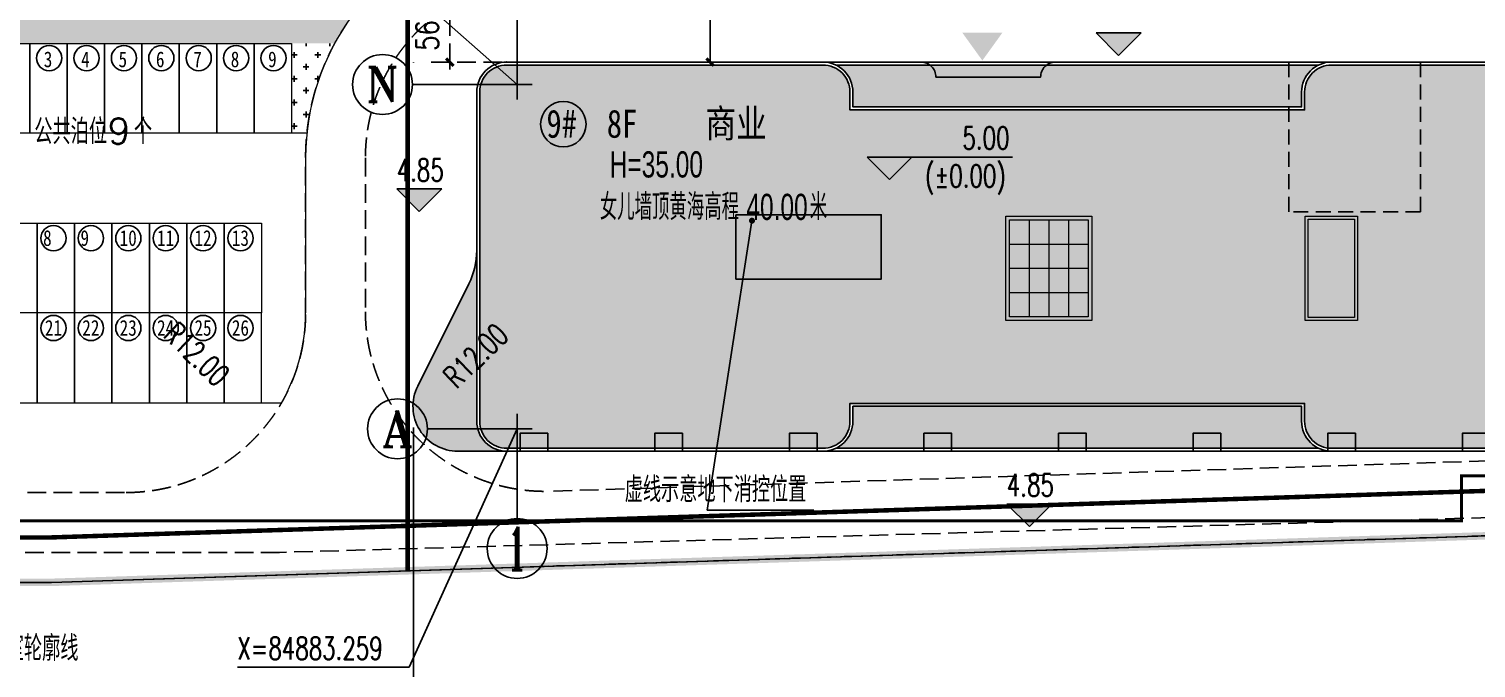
# Model space of a CAD drawing. Header units: metres. Extents: x 71066629 to 71645179, y 84793221 to 85208804.
# Drawn here: x 71295348 to 71392108, y 84867276 to 84909969 of the extents above; entities that cross this region are included whole.
import ezdxf
from ezdxf.enums import TextEntityAlignment as Align

# ---------------------------------------------------------------- set-up
doc = ezdxf.new("R2010")
doc.units = ezdxf.units.M
doc.header["$LTSCALE"] = 1000
for name, pattern in [('CENTER', [50.8, 31.75, -6.35, 6.35, -6.35]), ('CONTINOUS', [15000, 5000, 5000, 5000]), ('DASH', [0.35, 0.25, -0.1]), ('DASHED', [19.05, 12.7, -6.35]), ('DASHEDX2', [1.5, 1, -0.5]), ('HIDDENX2', [19.05, 12.7, -6.35])]:
    doc.linetypes.add(name, pattern=pattern)
for name, color, linetype in [('A_N_AXIS', 85, 'Continuous'), ('A_N_AXIS_TEXT', 7, 'Continuous'), ('A_N_DIM_LEAD', 3, 'Continuous'), ('A_N_PUB_TEXT', 7, 'Continuous'), ('A_SITEP_TEX_2', 7, 'Continuous'), ('DIM_COOR', 3, 'Continuous'), ('G-ANN0-GRID', 85, 'Continuous'), ('G-ANNO-DIMS', 3, 'Continuous'), ('G-ANNO-LEVL', 3, 'Continuous'), ('G-ANNO-TEXT', 7, 'Continuous'), ('G-BLDG-MULT', 1, 'Continuous'), ('G-BLDG-OTLN', 2, 'Continuous'), ('G-BLDG-POIT', 6, 'Continuous'), ('G-BLDG-ROOF', 34, 'Continuous'), ('G-BSMT-OTLN', 5, 'HIDDENX2'), ('G-FRIE-FLWL', 6, 'Continuous'), ('G-PLTG', 105, 'Continuous'), ('G-SITE-GREN', 72, 'Continuous'), ('G-SITE-PROP', 1, 'Continuous'), ('G-SITE-开放', 1, 'DASHEDX2'), ('G-STRU', 134, 'Continuous'), ('G_DRIV_ROAD', 145, 'Continuous'), ('G_H_252', 252, 'Continuous'), ('G_H_253', 253, 'Continuous'), ('G_N_GUIDES', 3, 'DASH'), ('PUB_DIM', 3, 'Continuous'), ('PUB_TEXT', 7, 'Continuous')]:
    doc.layers.add(name, color=color, linetype=linetype)
for name, color, linetype, lineweight in [('G-OTHR', 169, 'Continuous', 13), ('G-PARG', 35, 'Continuous', 13), ('G-ROAD-园区', 175, 'Continuous', 13)]:
    doc.layers.add(name, color=color, linetype=linetype, lineweight=lineweight)
doc.styles.add('_TCH_AXIS', font='romant.shx')
doc.styles.add('_TCH_DIM', font='SIMPLEX', dxfattribs={"bigfont": 'GBCBIG'})
doc.styles.add('dim_font', font='SIMPLEX.shx', dxfattribs={"width": 0.8})
doc.styles.add('GAD A', font='$ gad e.shx', dxfattribs={"width": 0.7, "bigfont": '$ gad c.shx'})
doc.styles.get("Standard").update_dxf_attribs({"font": 'txt', "bigfont": 'gbcbig.shx'})
doc.styles.add('黑体', font='simhei.ttf', dxfattribs={"width": 0.8})
doc.dimstyles.new('DIMN1', dxfattribs={"dimscale": 0.005, "dimtxt": 300, "dimasz": 100, "dimexe": 250, "dimexo": 300, "dimgap": 150, "dimtad": 1, "dimzin": 0, "dimdsep": 46, "dimtxsty": 'dim_font', "dimblk": 'ARCHTICK', "dimcen": 0.09, "dimclrt": 7, "dimazin": 2, "dimtfac": 1, "dimtdec": 0, "dimtix": 1, "dimtmove": 2, "dimatfit": 3, "dimldrblk": 'ARCHTICK', "dimfxl": 1, "dimtolj": 1, "dimtzin": 0, "dimarcsym": 0})
doc.dimstyles.new('DIMN500', dxfattribs={"dimscale": 5, "dimtxt": 300, "dimasz": 100, "dimexe": 250, "dimexo": 300, "dimgap": 150, "dimtad": 1, "dimdec": 0, "dimzin": 0, "dimdsep": 46, "dimtxsty": 'dim_font', "dimblk": 'ARCHTICK', "dimcen": 0.09, "dimclrt": 7, "dimazin": 2, "dimtfac": 1, "dimtdec": 0, "dimtix": 1, "dimtmove": 2, "dimatfit": 3, "dimldrblk": 'ARCHTICK', "dimtolj": 1, "dimtzin": 0, "dimarcsym": 0})
pattern_1 = [(0, (0, 0), (793.75, 793.75), [396.875, -1190.625]), (90, (198.4, -198.4), (-793.75, 793.75), [396.875, -1190.625])]

# ---------------------------------------------------------------- blocks, each defined once
blk = doc.blocks.new('A$C503E4671')
at = {"layer": 'G_H_252'}
blk.add_hatch(color=256, dxfattribs=at).paths.add_polyline_path([(192997, 116305, 0.474968), (189632, 119047), (175928, 116228, -0.050767), (174881, 116121), (169197, 116121, 0.414214), (167397, 114321), (167397, 67921, -0.414214), (165197, 65721), (115147, 65721, 0.414214), (113347, 63921), (113347, 62721), (82947, 62721), (82947, 63921, 0.414214), (81147, 65721), (59997, 65721, 0.414214), (58197, 63921), (58197, 41921, 0.414214), (59997, 40121), (81147, 40121, 0.414214), (82947, 41921), (82947, 43121), (113347, 43121), (113347, 41921, 0.414214), (115147, 40121), (191197, 40121, 0.414214), (192997, 41921)])
at = {"layer": 'G_H_253'}
h = blk.add_hatch(color=256, dxfattribs=at)
h.paths.add_polyline_path([(113147, 63921, -0.287492), (114275, 65721), (82018, 65721, -0.287492), (83147, 63921), (83147, 62921), (113147, 62921)])
h.paths.add_polyline_path([(113147, 41921), (113147, 42921), (83147, 42921), (83147, 41921, -0.287492), (82018, 40121), (114275, 40121, -0.287492)])
blk.add_hatch(color=256, dxfattribs=at).paths.add_polyline_path([(57997, 53341, -0.116407), (57469, 51105), (54049, 44263, 0.557502), (56732, 39921), (59997, 39921, -0.414214), (57997, 41921)])
at = {"layer": 'A_N_AXIS'}
for q in [(60697, 70421), (53697, 64421)]:
    blk.add_line((60697, 64421), q, dxfattribs=at)
blk.add_circle((51697, 64421), 2000, dxfattribs=at)
at = {"layer": 'G-ANN0-GRID'}
for q in [(54697, 41421), (60697, 35421)]:
    blk.add_line((60697, 41421), q, dxfattribs=at)
for centre in [(52697, 41421), (60697, 33421)]:
    blk.add_circle(centre, 2000, dxfattribs=at)
at = {"layer": 'G-BLDG-OTLN'}
for points in [[(80747, 65921), (59997, 65921, 0.414214), (57997, 63921), (57997, 53341, -0.116407), (57469, 51105), (54049, 44263, 0.557502), (56732, 39921), (60897, 39921), (60897, 41121), (62747, 41121), (62747, 39921), (69897, 39921), (69897, 41121), (71747, 41121), (71747, 39921), (78897, 39921), (78897, 41121), (80747, 41121), (80747, 39921)], [(114897, 65921), (96697, 65921, 0.414214), (95697, 64921), (88697, 64921, 0.414214), (87697, 65921), (80747, 65921)], [(114897, 39921), (114897, 41121), (116747, 41121), (116747, 39921), (123897, 39921), (123897, 41121), (125747, 41121), (125747, 39921), (132897, 39921), (132897, 41121), (134747, 41121), (134747, 39921), (138997, 39921, 0.414214), (144997, 45921), (144997, 49439, 0.409185), (143997, 50421), (143997, 54421, 0.409185), (144997, 55404), (144997, 61921, 0.414214), (140997, 65921), (121447, 65921), (114897, 65921)]]:
    blk.add_lwpolyline(points, format="xyb", dxfattribs=at)
blk.add_lwpolyline([(80747, 41121), (80747, 41121), (80747, 39921), (87897, 39921), (87897, 41121), (89747, 41121), (89747, 39921), (96897, 39921), (96897, 41121), (98747, 41121), (98747, 39921), (105897, 39921), (105897, 41121), (107747, 41121), (107747, 39921), (114897, 39921), (114897, 41121)], dxfattribs=at)
at = {"layer": 'G-BLDG-POIT', "linetype": 'Continuous', "ltscale": 0.1}
for p, q in [((60697, 63421), (60697, 65421)), ((59697, 64421), (61697, 64421))]:
    blk.add_line(p, q, dxfattribs=at)
at = {"layer": 'G-BLDG-POIT', "linetype": 'CONTINOUS', "ltscale": 0.1}
for p, q in [((60697, 40421), (60697, 42421)), ((59697, 41421), (61697, 41421))]:
    blk.add_line(p, q, dxfattribs=at)
at = {"layer": 'G-BLDG-ROOF'}
for p, q in [((81147, 65921), (115147, 65921)), ((114275, 65721), (82018, 65721)), ((81147, 39921), (115147, 39921)), ((114275, 40121), (82018, 40121))]:
    blk.add_line(p, q, dxfattribs=at)
for points in [[(165197, 65921), (115147, 65921, 0.414214), (113147, 63921), (113147, 62921), (83147, 62921), (83147, 63921, 0.414214), (81147, 65921), (59997, 65921, 0.414214), (57997, 63921), (57997, 41921, 0.414214), (59997, 39921), (81147, 39921, 0.414214), (83147, 41921), (83147, 42921), (113147, 42921), (113147, 41921, 0.414214), (115147, 39921), (191197, 39921, 0.414214)], [(165197, 65721), (115147, 65721, 0.414214), (113347, 63921), (113347, 62721), (82947, 62721), (82947, 63921, 0.414214), (81147, 65721), (59997, 65721, 0.414214), (58197, 63921), (58197, 41921, 0.414214), (59997, 40121), (81147, 40121, 0.414214), (82947, 41921), (82947, 43121), (113347, 43121), (113347, 41921, 0.414214), (115147, 40121), (191197, 40121, 0.414214)]]:
    blk.add_lwpolyline(points, format="xyb", dxfattribs=at)
at = {"layer": 'G-OTHR', "linetype": 'ByBlock'}
for p, q in [((94927, 55381), (94927, 48901)), ((96247, 55381), (96247, 48901)), ((97567, 55381), (97567, 48901)), ((93607, 53761), (98887, 53761)), ((93607, 52141), (98887, 52141)), ((93607, 50521), (98887, 50521))]:
    blk.add_line(p, q, dxfattribs=at)
for points in [[(93367, 55621), (99127, 55621), (99127, 48661), (93367, 48661)], [(93607, 55381), (98887, 55381), (98887, 48901), (93607, 48901)], [(113397, 55621), (116877, 55621), (116877, 48661), (113397, 48661)], [(113597, 55421), (116677, 55421), (116677, 48861), (113597, 48861)]]:
    blk.add_lwpolyline(points, close=True, dxfattribs=at)
at = {"layer": 'A_N_AXIS_TEXT', "style": '_TCH_AXIS'}
for s, height, width, p, p2 in [('N', 2317, 0.833333, (50593, 63263), (52800, 63263)), ('A', 2430, 0.9, (51655, 40207), (53738, 40207)), ('1', 2889, 0.5, (60009, 31977), (61385, 31977))]:
    blk.add_text(s, height=height, dxfattribs=dict(at, width=width)).set_placement(p, p2, align=Align.FIT)
blk = doc.blocks.new('A$C237376EB')
at = {"layer": 'G-SITE-GREN', "color": 3, "linetype": 'Continuous'}
for p, q in [((719.552, 460.849), (893.9, 466.502)), ((561.325, 460.849), (719.552, 460.849))]:
    blk.add_line(p, q, dxfattribs=at)
at = {"layer": 'G-SITE-开放', "linetype": 'DASHED', "ltscale": 20}
blk.add_lwpolyline([(743.358, 461.621), (743.358, 557.931)], dxfattribs=at)
blk = doc.blocks.new('_ARCHTICK')
at = {"color": 0, "linetype": 'ByBlock', "const_width": 0.4}
blk.add_lwpolyline([(-0.5, -0.5), (0.5, 0.5)], dxfattribs=at)
blk = doc.blocks.new('*D49')
at = {"layer": 'Defpoints', "color": 0, "linetype": 'DASH', "ltscale": 5, "transparency": 16777216}
for p in [(71323490, 84913359), (71330236, 84913359), (71330236, 84907759)]:
    blk.add_point(p, dxfattribs=at)
at = {"layer": 'G-FRIE-FLWL', "color": 0, "linetype": 'DASH', "lineweight": -2, "ltscale": 5, "transparency": 16777216}
for p, q in [((71323490, 84913359), (71323490, 84913859)), ((71328736, 84913359), (71322240, 84913359)), ((71323490, 84907759), (71323490, 84913359)), ((71328736, 84907759), (71322240, 84907759)), ((71323490, 84907759), (71323490, 84907259))]:
    blk.add_line(p, q, dxfattribs=at)
at = {"layer": 'G-FRIE-FLWL', "color": 0, "linetype": 'DASH', "lineweight": -2, "ltscale": 5, "transparency": 16777216, "xscale": 500, "yscale": 500, "zscale": 500}
for p, rotation in [((71323490, 84913359), 270), ((71323490, 84907759), 90)]:
    blk.add_blockref('_ARCHTICK', p, dxfattribs=dict(at, rotation=rotation))
at = {"layer": 'G-FRIE-FLWL', "color": 7, "linetype": 'DASH', "ltscale": 5, "transparency": 16777216, "insert": (71321990, 84910559), "char_height": 1500, "attachment_point": 5, "rotation": 90, "style": 'dim_font'}
blk.add_mtext('\\A1;5600', dxfattribs=at)
blk = doc.blocks.new('*D94')
at = {"layer": 'Defpoints', "color": 0, "transparency": 16777216}
for p in [(71337866, 84928662), (71340895, 84928662), (71337866, 84907759)]:
    blk.add_point(p, dxfattribs=at)
at = {"layer": 'G-ANNO-DIMS', "color": 0, "lineweight": -2, "transparency": 16777216}
for p, q in [((71339366, 84928662), (71342145, 84928662)), ((71340895, 84928662), (71340895, 84924666)), ((71340895, 84907759), (71340895, 84917795)), ((71339366, 84907759), (71342145, 84907759))]:
    blk.add_line(p, q, dxfattribs=at)
at = {"layer": 'G-ANNO-DIMS', "color": 0, "lineweight": -2, "transparency": 16777216, "xscale": 500, "yscale": 500, "zscale": 500}
for p, rotation in [((71340895, 84928662), 90), ((71340895, 84907759), 270)]:
    blk.add_blockref('_ARCHTICK', p, dxfattribs=dict(at, rotation=rotation))
at = {"layer": 'G-ANNO-DIMS', "color": 7, "transparency": 16777216, "insert": (71339520, 84921230), "char_height": 1500, "attachment_point": 5, "rotation": 90, "style": 'dim_font'}
blk.add_mtext('\\A1;20902', dxfattribs=at)
blk = doc.blocks.new('*D101')
at = {"layer": 'Defpoints', "color": 0, "transparency": 16777216}
for p in [(71240553, 84884852), (71321069, 84884852), (71321069, 84856704)]:
    blk.add_point(p, dxfattribs=at)
at = {"layer": 'G-ANNO-DIMS', "color": 0, "lineweight": -2, "transparency": 16777216}
for p, q in [((71240553, 84883352), (71240553, 84855454)), ((71321069, 84883352), (71321069, 84855454)), ((71240553, 84856704), (71321069, 84856704))]:
    blk.add_line(p, q, dxfattribs=at)
at = {"layer": 'G-ANNO-DIMS', "color": 0, "lineweight": -2, "transparency": 16777216, "xscale": 500, "yscale": 500, "zscale": 500, "rotation": 180}
blk.add_blockref('_ARCHTICK', (71240553, 84856704), dxfattribs=at)
at = {"layer": 'G-ANNO-DIMS', "color": 0, "lineweight": -2, "transparency": 16777216, "xscale": 500, "yscale": 500, "zscale": 500}
blk.add_blockref('_ARCHTICK', (71321069, 84856704), dxfattribs=at)
at = {"layer": 'G-ANNO-DIMS', "color": 7, "transparency": 16777216, "insert": (71280811, 84858204), "char_height": 1500, "attachment_point": 5, "style": 'dim_font'}
blk.add_mtext('\\A1;80.47', dxfattribs=at)
blk = doc.blocks.new('*D102')
at = {"layer": 'Defpoints', "color": 0, "transparency": 16777216}
for p in [(71321069, 84884852), (71460491, 84884852), (71460491, 84856704)]:
    blk.add_point(p, dxfattribs=at)
at = {"layer": 'G-ANNO-DIMS', "color": 0, "lineweight": -2, "transparency": 16777216}
for p, q in [((71321069, 84883352), (71321069, 84855454)), ((71460491, 84883352), (71460491, 84855454)), ((71321069, 84856704), (71460491, 84856704))]:
    blk.add_line(p, q, dxfattribs=at)
at = {"layer": 'G-ANNO-DIMS', "color": 0, "lineweight": -2, "transparency": 16777216, "xscale": 500, "yscale": 500, "zscale": 500, "rotation": 180}
blk.add_blockref('_ARCHTICK', (71321069, 84856704), dxfattribs=at)
at = {"layer": 'G-ANNO-DIMS', "color": 0, "lineweight": -2, "transparency": 16777216, "xscale": 500, "yscale": 500, "zscale": 500}
blk.add_blockref('_ARCHTICK', (71460491, 84856704), dxfattribs=at)
at = {"layer": 'G-ANNO-DIMS', "color": 7, "transparency": 16777216, "insert": (71390780, 84858204), "char_height": 1500, "attachment_point": 5, "style": 'dim_font'}
blk.add_mtext('\\A1;139423', dxfattribs=at)
blk = doc.blocks.new('*D163')
at = {"layer": 'Defpoints', "color": 0, "transparency": 16777216}
for p in [(71321058, 84907760), (71321064, 84907760), (71321064, 84907734)]:
    blk.add_point(p, dxfattribs=at)
at = {"layer": 'PUB_DIM', "color": 0, "lineweight": -2, "transparency": 16777216}
for p, q in [((71321063, 84907760), (71321057, 84907760)), ((71321063, 84907734), (71321057, 84907734)), ((71321058, 84907734), (71321058, 84907760))]:
    blk.add_line(p, q, dxfattribs=at)
at = {"layer": 'PUB_DIM', "color": 0, "lineweight": -2, "transparency": 16777216, "xscale": 0.5, "yscale": 0.5, "zscale": 0.5}
for p, rotation in [((71321058, 84907760), 90), ((71321058, 84907734), 270)]:
    blk.add_blockref('_ARCHTICK', p, dxfattribs=dict(at, rotation=rotation))
at = {"layer": 'PUB_DIM', "color": 7, "transparency": 16777216, "insert": (71321057, 84907747), "char_height": 1.5, "attachment_point": 5, "rotation": 90, "style": 'dim_font'}
blk.add_mtext('\\A1;26.00', dxfattribs=at)
blk = doc.blocks.new('*D164')
at = {"layer": 'Defpoints', "color": 0, "transparency": 16777216}
for p in [(71321058, 84907734), (71321064, 84907734), (71321064, 84907729)]:
    blk.add_point(p, dxfattribs=at)
at = {"layer": 'PUB_DIM', "color": 0, "lineweight": -2, "transparency": 16777216}
for p, q in [((71321063, 84907734), (71321057, 84907734)), ((71321063, 84907729), (71321057, 84907729)), ((71321058, 84907734), (71321058, 84907734)), ((71321058, 84907729), (71321058, 84907734)), ((71321058, 84907729), (71321058, 84907728))]:
    blk.add_line(p, q, dxfattribs=at)
at = {"layer": 'PUB_DIM', "color": 0, "lineweight": -2, "transparency": 16777216, "xscale": 0.5, "yscale": 0.5, "zscale": 0.5}
for p, rotation in [((71321058, 84907734), 270), ((71321058, 84907729), 90)]:
    blk.add_blockref('_ARCHTICK', p, dxfattribs=dict(at, rotation=rotation))
at = {"layer": 'PUB_DIM', "color": 7, "transparency": 16777216, "insert": (71321057, 84907731), "char_height": 1.5, "attachment_point": 5, "rotation": 90, "style": 'dim_font'}
blk.add_mtext('\\A1;4.77', dxfattribs=at)
blk = doc.blocks.new('*D165')
at = {"layer": 'Defpoints', "color": 0, "transparency": 16777216}
for p in [(71321058, 84907729), (71321064, 84907729), (71321064, 84907726)]:
    blk.add_point(p, dxfattribs=at)
at = {"layer": 'PUB_DIM', "color": 0, "lineweight": -2, "transparency": 16777216}
for p, q in [((71321063, 84907729), (71321057, 84907729)), ((71321063, 84907726), (71321057, 84907726)), ((71321058, 84907729), (71321058, 84907729)), ((71321058, 84907726), (71321058, 84907729)), ((71321058, 84907726), (71321058, 84907725))]:
    blk.add_line(p, q, dxfattribs=at)
at = {"layer": 'PUB_DIM', "color": 0, "lineweight": -2, "transparency": 16777216, "xscale": 0.5, "yscale": 0.5, "zscale": 0.5}
for p, rotation in [((71321058, 84907729), 270), ((71321058, 84907726), 90)]:
    blk.add_blockref('_ARCHTICK', p, dxfattribs=dict(at, rotation=rotation))
at = {"layer": 'PUB_DIM', "color": 7, "transparency": 16777216, "insert": (71321057, 84907727), "char_height": 1.5, "attachment_point": 5, "rotation": 90, "style": 'dim_font'}
blk.add_mtext('\\A1;3.00', dxfattribs=at)
blk = doc.blocks.new('*D176')
at = {"layer": 'Defpoints', "color": 0, "transparency": 16777216}
for p in [(71327288, 84907780), (71327292, 84907760), (71327296, 84907760)]:
    blk.add_point(p, dxfattribs=at)
at = {"layer": 'PUB_DIM', "color": 0, "lineweight": -2, "transparency": 16777216}
for p, q in [((71327290, 84907781), (71327294, 84907781)), ((71327293, 84907781), (71327296, 84907760)), ((71327293, 84907760), (71327298, 84907760))]:
    blk.add_line(p, q, dxfattribs=at)
at = {"layer": 'PUB_DIM', "color": 0, "lineweight": -2, "transparency": 16777216, "xscale": 0.5, "yscale": 0.5, "zscale": 0.5}
for p, rotation in [((71327293, 84907781), 99.00000000637733), ((71327296, 84907760), 279.0000000063773)]:
    blk.add_blockref('_ARCHTICK', p, dxfattribs=dict(at, rotation=rotation))
at = {"layer": 'PUB_DIM', "color": 7, "transparency": 16777216, "insert": (71327296, 84907771), "char_height": 1.5, "attachment_point": 5, "rotation": 279, "style": 'dim_font'}
blk.add_mtext('\\A1;21.21', dxfattribs=at)
blk = doc.blocks.new('*D181')
at = {"layer": 'Defpoints', "color": 0, "transparency": 16777216}
for p in [(71321058, 84907760), (71321064, 84907760), (71321064, 84907734)]:
    blk.add_point(p, dxfattribs=at)
at = {"layer": 'PUB_DIM', "color": 0, "lineweight": -2, "transparency": 16777216}
for p, q in [((71321063, 84907760), (71321057, 84907760)), ((71321063, 84907734), (71321057, 84907734)), ((71321058, 84907734), (71321058, 84907760))]:
    blk.add_line(p, q, dxfattribs=at)
at = {"layer": 'PUB_DIM', "color": 0, "lineweight": -2, "transparency": 16777216, "xscale": 0.5, "yscale": 0.5, "zscale": 0.5}
for p, rotation in [((71321058, 84907760), 90), ((71321058, 84907734), 270)]:
    blk.add_blockref('_ARCHTICK', p, dxfattribs=dict(at, rotation=rotation))
at = {"layer": 'PUB_DIM', "color": 7, "transparency": 16777216, "insert": (71321057, 84907747), "char_height": 1.5, "attachment_point": 5, "rotation": 90, "style": 'dim_font'}
blk.add_mtext('\\A1;26.00', dxfattribs=at)
blk = doc.blocks.new('*D182')
at = {"layer": 'Defpoints', "color": 0, "transparency": 16777216}
for p in [(71321058, 84907734), (71321064, 84907734), (71321064, 84907729)]:
    blk.add_point(p, dxfattribs=at)
at = {"layer": 'PUB_DIM', "color": 0, "lineweight": -2, "transparency": 16777216}
for p, q in [((71321063, 84907734), (71321057, 84907734)), ((71321063, 84907729), (71321057, 84907729)), ((71321058, 84907734), (71321058, 84907734)), ((71321058, 84907729), (71321058, 84907734)), ((71321058, 84907729), (71321058, 84907728))]:
    blk.add_line(p, q, dxfattribs=at)
at = {"layer": 'PUB_DIM', "color": 0, "lineweight": -2, "transparency": 16777216, "xscale": 0.5, "yscale": 0.5, "zscale": 0.5}
for p, rotation in [((71321058, 84907734), 270), ((71321058, 84907729), 90)]:
    blk.add_blockref('_ARCHTICK', p, dxfattribs=dict(at, rotation=rotation))
at = {"layer": 'PUB_DIM', "color": 7, "transparency": 16777216, "insert": (71321057, 84907731), "char_height": 1.5, "attachment_point": 5, "rotation": 90, "style": 'dim_font'}
blk.add_mtext('\\A1;4.77', dxfattribs=at)
blk = doc.blocks.new('*D183')
at = {"layer": 'Defpoints', "color": 0, "transparency": 16777216}
for p in [(71321058, 84907729), (71321064, 84907729), (71321064, 84907726)]:
    blk.add_point(p, dxfattribs=at)
at = {"layer": 'PUB_DIM', "color": 0, "lineweight": -2, "transparency": 16777216}
for p, q in [((71321063, 84907729), (71321057, 84907729)), ((71321063, 84907726), (71321057, 84907726)), ((71321058, 84907729), (71321058, 84907729)), ((71321058, 84907726), (71321058, 84907729)), ((71321058, 84907726), (71321058, 84907725))]:
    blk.add_line(p, q, dxfattribs=at)
at = {"layer": 'PUB_DIM', "color": 0, "lineweight": -2, "transparency": 16777216, "xscale": 0.5, "yscale": 0.5, "zscale": 0.5}
for p, rotation in [((71321058, 84907729), 270), ((71321058, 84907726), 90)]:
    blk.add_blockref('_ARCHTICK', p, dxfattribs=dict(at, rotation=rotation))
at = {"layer": 'PUB_DIM', "color": 7, "transparency": 16777216, "insert": (71321057, 84907727), "char_height": 1.5, "attachment_point": 5, "rotation": 90, "style": 'dim_font'}
blk.add_mtext('\\A1;3.00', dxfattribs=at)
blk = doc.blocks.new('*D190')
at = {"layer": 'Defpoints', "color": 0, "transparency": 16777216}
for p in [(71327288, 84907780), (71327292, 84907760), (71327296, 84907760)]:
    blk.add_point(p, dxfattribs=at)
at = {"layer": 'PUB_DIM', "color": 0, "lineweight": -2, "transparency": 16777216}
for p, q in [((71327290, 84907781), (71327294, 84907781)), ((71327293, 84907781), (71327296, 84907760)), ((71327293, 84907760), (71327298, 84907760))]:
    blk.add_line(p, q, dxfattribs=at)
at = {"layer": 'PUB_DIM', "color": 0, "lineweight": -2, "transparency": 16777216, "xscale": 0.5, "yscale": 0.5, "zscale": 0.5}
for p, rotation in [((71327293, 84907781), 99.00000000637733), ((71327296, 84907760), 279.0000000063773)]:
    blk.add_blockref('_ARCHTICK', p, dxfattribs=dict(at, rotation=rotation))
at = {"layer": 'PUB_DIM', "color": 7, "transparency": 16777216, "insert": (71327296, 84907771), "char_height": 1.5, "attachment_point": 5, "rotation": 279, "style": 'dim_font'}
blk.add_mtext('\\A1;21.21', dxfattribs=at)
blk = doc.blocks.new('*D191')
at = {"layer": 'Defpoints', "color": 0, "transparency": 16777216}
for p in [(71367421, 84907765), (71367425, 84907765), (71367425, 84907760)]:
    blk.add_point(p, dxfattribs=at)
at = {"layer": 'PUB_DIM', "color": 0, "lineweight": -2, "transparency": 16777216}
for p, q in [((71367423, 84907765), (71367420, 84907765)), ((71367423, 84907760), (71367420, 84907760)), ((71367421, 84907765), (71367421, 84907765)), ((71367421, 84907760), (71367421, 84907765)), ((71367421, 84907760), (71367421, 84907759))]:
    blk.add_line(p, q, dxfattribs=at)
at = {"layer": 'PUB_DIM', "color": 0, "lineweight": -2, "transparency": 16777216, "xscale": 0.5, "yscale": 0.5, "zscale": 0.5}
for p, rotation in [((71367421, 84907765), 270), ((71367421, 84907760), 90)]:
    blk.add_blockref('_ARCHTICK', p, dxfattribs=dict(at, rotation=rotation))
at = {"layer": 'PUB_DIM', "color": 7, "transparency": 16777216, "insert": (71367420, 84907762), "char_height": 1.5, "attachment_point": 5, "rotation": 90, "style": 'dim_font'}
blk.add_mtext('\\A1;5.00', dxfattribs=at)
blk = doc.blocks.new('*D192')
at = {"layer": 'Defpoints', "color": 0, "transparency": 16777216}
for p in [(71367421, 84907771), (71367425, 84907771), (71367425, 84907765)]:
    blk.add_point(p, dxfattribs=at)
at = {"layer": 'PUB_DIM', "color": 0, "lineweight": -2, "transparency": 16777216}
for p, q in [((71367423, 84907771), (71367420, 84907771)), ((71367423, 84907765), (71367420, 84907765)), ((71367421, 84907765), (71367421, 84907771))]:
    blk.add_line(p, q, dxfattribs=at)
at = {"layer": 'PUB_DIM', "color": 0, "lineweight": -2, "transparency": 16777216, "xscale": 0.5, "yscale": 0.5, "zscale": 0.5}
for p, rotation in [((71367421, 84907771), 90), ((71367421, 84907765), 270)]:
    blk.add_blockref('_ARCHTICK', p, dxfattribs=dict(at, rotation=rotation))
at = {"layer": 'PUB_DIM', "color": 7, "transparency": 16777216, "insert": (71367420, 84907768), "char_height": 1.5, "attachment_point": 5, "rotation": 90, "style": 'dim_font'}
blk.add_mtext('\\A1;6.00', dxfattribs=at)

msp = doc.modelspace()

# ---------------------------------------------------------------- hatches: boundary and pattern name
at = {"layer": 'G-ANNO-LEVL'}
for points in [[(71368206.995, 84908206.868), (71366706.995, 84909706.868), (71369706.995, 84909706.868)], [(71321446.411, 84897778.795), (71319946.411, 84899278.795), (71322946.411, 84899278.795)], [(71362242.841, 84876726.319), (71360742.841, 84878226.319), (71363742.841, 84878226.319)]]:
    msp.add_hatch(color=256, dxfattribs=at).paths.add_polyline_path(points)
at = {"layer": 'G-PLTG'}
h = msp.add_hatch(dxfattribs=at)
h.set_pattern_fill('CROSS', color=256, scale=500, style=0)
h.set_pattern_definition(pattern_1)
edge = h.paths.add_edge_path()
edge.add_line((71409631.087, 84925359.315), (71409631.087, 84919359.314))
edge.add_line((71409631.087, 84919359.314), (71410891.601, 84919359.314))
edge.add_arc((71410891.601, 84931359.314), 12000, 270, 360)
edge.add_line((71422891.601, 84931359.314), (71422891.601, 84958159.314))
edge.add_line((71422891.601, 84958159.314), (71425908.208, 84958159.316))
edge.add_arc((71440891.601, 84952547.013), 16000, 90, 159.46564446, ccw=False)
edge.add_line((71440891.601, 84968547.013), (71440895.56, 84968923.435))
edge.add_line((71440895.56, 84968923.435), (71393183.126, 84969425.163))
edge.add_line((71393183.126, 84969425.163), (71395480.64, 84954919.23))
edge.add_line((71395480.64, 84954919.23), (71411739.366, 84957494.359))
edge.add_line((71411739.366, 84957494.359), (71415024.49, 84936752.904))
edge.add_line((71415024.49, 84936752.904), (71377986.016, 84930886.586))
edge.add_line((71377986.016, 84930886.586), (71375874.151, 84944220.378))
edge.add_line((71375874.151, 84944220.378), (71372911.407, 84943751.126))
edge.add_line((71372911.407, 84943751.126), (71375234.426, 84929084.164))
edge.add_line((71375234.426, 84929084.164), (71248287.884, 84908977.807))
edge.add_line((71248287.884, 84908977.807), (71250400.773, 84908977.807))
edge.add_line((71250400.773, 84908977.807), (71312900.776, 84908999.993))
edge.add_line((71312900.776, 84908999.993), (71315788.826, 84908999.993))
edge.add_arc((71329846.566, 84901359.314), 16000, 106.54027016, 151.47498401, ccw=False)
edge.add_line((71325291.539, 84916697.233), (71325291.539, 84919359.314))
edge.add_line((71325291.539, 84919359.314), (71392131.086, 84919359.314))
edge.add_line((71392131.086, 84919359.314), (71392131.086, 84925359.315))
edge.add_line((71392131.086, 84925359.315), (71409631.087, 84925359.315))
h = msp.add_hatch(dxfattribs=at)
h.set_pattern_fill('CROSS', color=256, scale=500, style=0)
h.set_pattern_definition(pattern_1)
h.paths.add_polyline_path([(71315788.826, 84908999.993), (71312900.776, 84908999.993), (71312900.776, 84902999.993), (71313930.907, 84902999.993, -0.099105694)])

# ---------------------------------------------------------------- linework, layer by layer
at = {"layer": 'A_N_DIM_LEAD'}
for p, q in [((71343691.453, 84897159.314), (71340702.336, 84877829.084)), ((71340702.336, 84877829.084), (71347824.833, 84877829.084))]:
    msp.add_line(p, q, dxfattribs=at)
at = {"layer": 'A_N_DIM_LEAD', "const_width": 200}
msp.add_lwpolyline([(71343706.735, 84897258.14, 1), (71343676.171, 84897060.489, 1)], format="xyb", close=True, dxfattribs=at)
at = {"layer": 'A_SITEP_TEX_2'}
msp.add_lwpolyline([(71359097.256, 84909732.943, 2700, 0, 0), (71359097.256, 84907860.925, 0, 0, 0)], format="xyseb", dxfattribs=at)
at = {"layer": 'DIM_COOR', "color": 3}
for p, q in [((71327991.453, 84906259.314), (71319727.439, 84913596.445)), ((71327991.453, 84883259.314), (71320779.165, 84867325.576)), ((71320779.165, 84867325.576), (71309284.165, 84867325.576))]:
    msp.add_line(p, q, dxfattribs=at)
at = {"layer": 'G-ANNO-LEVL'}
for p, q in [((71368206.995, 84908206.868), (71366706.995, 84909706.868)), ((71366706.995, 84909706.868), (71369706.995, 84909706.868)), ((71368206.995, 84908206.868), (71369706.995, 84909706.868)), ((71352886.606, 84899915.019), (71351386.606, 84901415.019)), ((71351386.606, 84901415.019), (71361114.106, 84901415.019)), ((71352886.606, 84899915.019), (71354386.606, 84901415.019)), ((71321446.411, 84897778.795), (71319946.411, 84899278.795)), ((71319946.411, 84899278.795), (71322946.411, 84899278.795)), ((71321446.411, 84897778.795), (71322946.411, 84899278.795)), ((71362242.841, 84876726.319), (71360742.841, 84878226.319)), ((71360742.841, 84878226.319), (71363742.841, 84878226.319)), ((71362242.841, 84876726.319), (71363742.841, 84878226.319))]:
    msp.add_line(p, q, dxfattribs=at)
at = {"layer": 'G-ANNO-TEXT'}
msp.add_lwpolyline([(71329561.002, 84903608.032, 1), (71332595.888, 84903608.032, 1)], format="xyb", close=True, dxfattribs=at)
for centre in [(71296700.12, 84908024.004), (71299200.12, 84908024.004), (71301700.12, 84908024.004), (71304200.12, 84908024.004), (71306700.12, 84908024.004), (71309200.12, 84908024.004), (71311700.12, 84908024.004), (71296992.726, 84895990.542), (71299492.726, 84895990.542), (71301992.726, 84895990.542), (71304492.727, 84895990.542), (71306992.727, 84895990.542), (71309492.727, 84895990.542), (71296992.726, 84889990.541), (71299492.726, 84889990.542), (71301992.726, 84889990.541), (71304492.727, 84889990.542), (71306992.727, 84889990.541), (71309492.727, 84889990.541)]:
    msp.add_circle(centre, 843.024, dxfattribs=at)
at = {"layer": 'G-BLDG-MULT', "linetype": 'DASH', "ltscale": 5, "const_width": 300}
msp.add_lwpolyline([(71145082.796, 84947145.127), (71143693.332, 84875999.994), (71281870.002, 84875999.994), (71296811.975, 84875999.994), (71311745.979, 84876484.258), (71466129.695, 84881489.509), (71464935.393, 84925672.058), (71467623.383, 84955755.696), (71467410.204, 84963644.286), (71369769.258, 84964671.238), (71337717.675, 84964938.771), (71266511.92, 84965533.622), (71265268.492, 84965533.216), (71264047.088, 84965511.401), (71262826.14, 84965468.278), (71261606.214, 84965403.846), (71260387.023, 84965318.137), (71259170.082, 84965211.395), (71257955.463, 84965083.208), (71256754.527, 84964935.277), (71254843.755, 84964656.75), (71145082.796, 84947145.127)], dxfattribs=at)
at = {"layer": 'G-BSMT-OTLN', "ltscale": 0.1, "const_width": 200}
msp.add_lwpolyline([(71463841.627, 84964909.493), (71234641.627, 84964909.493), (71234641.627, 84958909.493), (71195336.438, 84958909.493), (71145191.627, 84950909.225), (71145191.627, 84880109.493), (71249141.627, 84880109.493), (71249141.627, 84877109.493), (71391141.627, 84877109.493), (71391141.627, 84880109.493), (71463841.627, 84880109.493)], close=True, dxfattribs=at)
at = {"layer": 'G-FRIE-FLWL', "linetype": 'DASH', "ltscale": 5}
for p, q in [((71317846.566, 84901359.314), (71317846.566, 84891078.456)), ((71313846.566, 84900759.544), (71313846.566, 84890999.997)), ((71413880.458, 84881796.601), (71330235.411, 84879084.758)), ((71260247.476, 84878999.997), (71301846.566, 84878999.997)), ((71450769.179, 84878990.463), (71312104.59, 84874999.997)), ((71450801.583, 84877990.988), (71328608.6, 84874029.388)), ((71312104.59, 84874999.997), (71240555.926, 84874999.997))]:
    msp.add_line(p, q, dxfattribs=at)
for centre, radius, start, end in [((71329846.566, 84901359.314), 16000, 106.54027016, 180), ((71329846.566, 84901359.314), 12000, 90, 180), ((71301846.566, 84890999.997), 12000, 270, 0), ((71329846.566, 84891078.456), 12000, 180, 271.8569273)]:
    msp.add_arc(centre, radius, start, end, dxfattribs=at)
at = {"layer": 'G-PARG'}
for points in [[(71292900.775, 84902999.993), (71292900.775, 84908999.993), (71295400.775, 84908999.993), (71295400.775, 84902999.993), (71292900.775, 84902999.993)], [(71295400.775, 84902999.993), (71295400.775, 84908999.993), (71297900.775, 84908999.993), (71297900.775, 84902999.993), (71295400.775, 84902999.993)], [(71297900.775, 84902999.993), (71297900.775, 84908999.993), (71300400.775, 84908999.993), (71300400.775, 84902999.993), (71297900.775, 84902999.993)], [(71300400.775, 84902999.993), (71300400.775, 84908999.993), (71302900.775, 84908999.993), (71302900.775, 84902999.993), (71300400.775, 84902999.993)], [(71302900.775, 84902999.993), (71302900.775, 84908999.993), (71305400.776, 84908999.993), (71305400.776, 84902999.993), (71302900.775, 84902999.993)], [(71305400.776, 84902999.993), (71305400.776, 84908999.993), (71307900.776, 84908999.993), (71307900.776, 84902999.993), (71305400.776, 84902999.993)], [(71307900.776, 84902999.993), (71307900.776, 84908999.993), (71310400.776, 84908999.993), (71310400.776, 84902999.993), (71307900.776, 84902999.993)], [(71310400.776, 84902999.993), (71310400.776, 84908999.993), (71312900.776, 84908999.993), (71312900.776, 84902999.993), (71310400.776, 84902999.993)], [(71293400.773, 84890999.991), (71293400.773, 84896999.991), (71295900.774, 84896999.991), (71295900.774, 84890999.991), (71293400.773, 84890999.991)], [(71295900.774, 84890999.991), (71295900.774, 84896999.991), (71298400.774, 84896999.991), (71298400.774, 84890999.991), (71295900.774, 84890999.991)], [(71298400.774, 84890999.991), (71298400.774, 84896999.992), (71300900.774, 84896999.992), (71300900.774, 84890999.991), (71298400.774, 84890999.991)], [(71300900.774, 84890999.991), (71300900.774, 84896999.992), (71303400.774, 84896999.992), (71303400.774, 84890999.991), (71300900.774, 84890999.991)], [(71303400.774, 84890999.991), (71303400.774, 84896999.992), (71305900.774, 84896999.992), (71305900.774, 84890999.991), (71303400.774, 84890999.991)], [(71305900.774, 84890999.991), (71305900.774, 84896999.992), (71308400.774, 84896999.992), (71308400.774, 84890999.991), (71305900.774, 84890999.991)], [(71308400.774, 84890999.991), (71308400.774, 84896999.992), (71310900.774, 84896999.992), (71310900.774, 84890999.991), (71308400.774, 84890999.991)], [(71293400.773, 84890999.991), (71293400.773, 84884999.991), (71295900.774, 84884999.991), (71295900.774, 84890999.991), (71293400.773, 84890999.991)], [(71295900.774, 84890999.991), (71295900.774, 84884999.991), (71298400.774, 84884999.991), (71298400.774, 84890999.991), (71295900.774, 84890999.991)], [(71298400.774, 84890999.991), (71298400.774, 84884999.991), (71300900.774, 84884999.991), (71300900.774, 84890999.991), (71298400.774, 84890999.991)], [(71300900.774, 84890999.991), (71300900.774, 84884999.991), (71303400.774, 84884999.991), (71303400.774, 84890999.991), (71300900.774, 84890999.991)], [(71303400.774, 84890999.991), (71303400.774, 84884999.991), (71305900.774, 84884999.991), (71305900.774, 84890999.991), (71303400.774, 84890999.991)], [(71305900.774, 84890999.991), (71305900.774, 84884999.991), (71308400.774, 84884999.991), (71308400.774, 84890999.991), (71305900.774, 84890999.991)], [(71308400.774, 84890999.991), (71308400.774, 84884999.991), (71310900.774, 84884999.991), (71310900.774, 84890999.991), (71308400.774, 84890999.991)]]:
    msp.add_lwpolyline(points, dxfattribs=at)
at = {"layer": 'G-ROAD-园区'}
for p, q in [((71313930.907, 84902999.993), (71249234.677, 84902999.993)), ((71313846.566, 84901359.314), (71313846.566, 84890999.997)), ((71310900.774, 84884999.991), (71312238.867, 84884999.991))]:
    msp.add_line(p, q, dxfattribs=at)
for centre, radius, start, end in [((71329846.566, 84901359.314), 16000, 106.54027016, 180), ((71301846.566, 84890999.997), 12000, 329.99996402, 0)]:
    msp.add_arc(centre, radius, start, end, dxfattribs=at)
at = {"layer": 'G-SITE-PROP', "color": 1, "linetype": 'CENTER', "ltscale": 0.1, "const_width": 500}
msp.add_lwpolyline([(71472278.139, 84968593.364), (71472629.36, 84955600.218), (71469941.372, 84925516.599), (71471208.114, 84878652.581), (71471208.114, 84878652.581), (71296860.553, 84872999.995, -0.008064359), (71296860.553, 84872999.995), (71138633.758, 84872999.995, -0.828017038), (71138633.758, 84872999.995), (71140165.485, 84951423.818), (71254089.189, 84969599.609, -0.041638667), (71266531.938, 84970533.63), (71369816.367, 84969671.02), (71472278.139, 84968593.364), (71472629.36, 84955600.218), (71469941.372, 84925516.599), (71471208.114, 84878652.581), (71471208.114, 84878652.581), (71296860.553, 84872999.995, -0.008064359), (71296860.553, 84872999.995), (71138633.758, 84872999.995, -0.828017038), (71138633.758, 84872999.995), (71140169.386, 84951623.516)], format="xyb", dxfattribs=at)
at = {"layer": 'G-SITE-开放', "const_width": 300}
msp.add_lwpolyline([(71320666.622, 84970081.448), (71320666.622, 84873771.749)], dxfattribs=at)
at = {"layer": 'G-STRU', "linetype": 'DASHEDX2'}
for p, q in [((71379591.452, 84907759.314), (71379591.452, 84897759.314)), ((71388391.452, 84907759.314), (71388391.452, 84897759.314)), ((71388391.452, 84897759.314), (71379591.452, 84897759.314))]:
    msp.add_line(p, q, dxfattribs=at)
at = {"layer": 'G-STRU'}
msp.add_lwpolyline([(71342619.116, 84897561.238), (71352337.923, 84897561.238), (71352337.923, 84893259.522), (71342619.116, 84893259.522)], close=True, dxfattribs=at)
at = {"layer": 'G_DRIV_ROAD'}
for p, q in [((71471208.191, 84878652.588), (71311843.201, 84873485.84)), ((71296860.596, 84873000), (71311843.201, 84873485.84)), ((71311843.201, 84873485.84), (71296860.596, 84873000)), ((71281869.995, 84873000), (71296860.596, 84873000)), ((71296860.596, 84873000), (71281869.995, 84873000))]:
    msp.add_line(p, q, dxfattribs=at)
at = {"layer": 'PUB_DIM', "ltscale": 0.5}
for points in [[(71302984.444, 84889619.397, 0, 0, 0), (71309612.966, 84883209.849, 330, 0, 0), (71310331.847, 84882514.716, 0, 0, 0)], [(71328847.297, 84889561.474, 0, 0, 0), (71322218.775, 84883151.926, 330, 0, 0), (71321499.894, 84882456.793, 0, 0, 0)]]:
    msp.add_lwpolyline(points, format="xyseb", dxfattribs=at)

# ---------------------------------------------------------------- block references
at = {"layer": 'G-BLDG-OTLN'}
msp.add_blockref('A$C503E4671', (71267294.814, 84841837.881), dxfattribs=at)
at = {"layer": 'G_N_GUIDES', "xscale": 1000, "yscale": 1000, "zscale": 1000}
msp.add_blockref('A$C237376EB', (70577308.677, 84412150.795), dxfattribs=at)

# ---------------------------------------------------------------- texts
at = {"layer": 'A_N_PUB_TEXT', "style": '_TCH_DIM', "width": 0.705882}
for s, p in [('5.00', (71357764.106, 84901940.019)), ('4.85', (71319936.411, 84899803.795)), ('(%%P0.00)', (71355264.106, 84899402.519)), ('4.85', (71360732.841, 84878751.319))]:
    msp.add_text(s, height=1487.5, dxfattribs=at).set_placement(p)
at = {"layer": 'A_N_PUB_TEXT', "style": '_TCH_DIM'}
for s, p in [('虚线示意地下消控位置', (71335183.674, 84878354.084)), ('地下室轮廓线', (71291368.501, 84867750.562))]:
    msp.add_text(s, height=1687.9433, dxfattribs=at).set_placement(p)
at = {"layer": 'G-ANNO-TEXT'}
for s, height, style, width, p in [('3', 1051.477, '黑体', 0.8, (71296339.236, 84907414.746)), ('4', 1051.477, '黑体', 0.8, (71298839.236, 84907414.746)), ('5', 1051.477, '黑体', 0.8, (71301339.236, 84907414.746)), ('6', 1051.477, '黑体', 0.8, (71303839.237, 84907414.746)), ('7', 1051.477, '黑体', 0.8, (71306339.237, 84907414.746)), ('8', 1051.477, '黑体', 0.8, (71308839.237, 84907414.746)), ('9', 1051.477, '黑体', 0.8, (71311339.237, 84907414.746)), ('9#', 1877.6371, '黑体', 0.8, (71329946.496, 84902702.539)), ('8F', 1877.6371, '黑体', 0.8, (71333984.383, 84902702.539)), ('商业', 1877.6371, '黑体', 0.8, (71340581.539, 84902718.02)), ('H=35.00', 1750, 'GAD A', 0.7, (71334179.257, 84900045.539)), ('女儿墙顶黄海高程', 1750, 'GAD A', 0.7, (71333518.154, 84897207.9)), ('40.00', 1750, 'GAD A', 0.7, (71343318.154, 84897207.9)), ('米', 1750, 'GAD A', 0.7, (71347558.539, 84897207.9)), ('8', 1051.477, '黑体', 0.8, (71296294.126, 84895475.778)), ('9', 1051.477, '黑体', 0.8, (71298794.127, 84895475.778)), ('10', 1051.4768, '黑体', 0.8, (71301414.504, 84895475.778)), ('11', 1051.4768, '黑体', 0.8, (71303914.504, 84895475.778)), ('12', 1051.4768, '黑体', 0.8, (71306414.504, 84895475.778)), ('13', 1051.4768, '黑体', 0.8, (71308914.505, 84895475.778)), ('21', 1051.4768, '黑体', 0.8, (71296414.504, 84889475.778)), ('22', 1051.4768, '黑体', 0.8, (71298914.504, 84889475.778)), ('23', 1051.4768, '黑体', 0.8, (71301414.504, 84889475.778)), ('24', 1051.4768, '黑体', 0.8, (71303914.504, 84889475.778)), ('25', 1051.4768, '黑体', 0.8, (71306414.504, 84889475.778)), ('26', 1051.4768, '黑体', 0.8, (71308914.505, 84889475.778))]:
    msp.add_text(s, height=height, dxfattribs=dict(at, style=style, width=width)).set_placement(p)
for s, height, p in [('公共泊位', 1687.9433, (71295706.914, 84902271.389)), ('个', 1687.943, (71302371.807, 84902271.389)), ('9', 1750, (71300621.807, 84902271.389))]:
    msp.add_text(s, height=height, dxfattribs=at).set_placement(p)
at = {"layer": 'PUB_DIM', "color": 7, "style": '_TCH_DIM', "width": 0.705882}
for rotation, p in [(315.96218876, (71304260.934, 84889442.824)), (44.03781141, (71323940.457, 84885874.48))]:
    msp.add_text('R12.00', height=1487.5, rotation=rotation, dxfattribs=at).set_placement(p)
at = {"layer": 'PUB_TEXT', "color": 3, "style": '_TCH_DIM', "width": 0.705882}
msp.add_text('X=84883.259', height=1487.5, dxfattribs=at).set_placement((71309284.165, 84867850.576))

# ---------------------------------------------------------------- dimensions: what is measured, and where the dimension line sits
at = {"layer": 'G-ANNO-DIMS'}
dim = msp.add_linear_dim(base=(71340894.598, 84928661.588), p1=(71337866.453, 84907759.314), p2=(71337866.453, 84928661.588), angle=90, dimstyle='DIMN500', dxfattribs=at)
dim.commit()
dim.dimension.update_dxf_attribs({"geometry": '*D94', "text_midpoint": (71339519.598, 84921230.499), "dimtype": 129})
dim = msp.add_aligned_dim(p1=(71240552.704, 84884851.581), p2=(71321068.776, 84884851.581), distance=-28147.134, text='80.47', dimstyle='DIMN500', dxfattribs=at)
dim.commit()
dim.dimension.update_dxf_attribs({"geometry": '*D101', "text_midpoint": (71280810.74, 84858204.447)})
dim = msp.add_aligned_dim(p1=(71321068.776, 84884851.581), p2=(71460491.453, 84884851.581), distance=-28147.134, dimstyle='DIMN500', dxfattribs=at)
dim.commit()
dim.dimension.update_dxf_attribs({"geometry": '*D102', "text_midpoint": (71390780.115, 84858204.447)})
at = {"layer": 'G-FRIE-FLWL', "linetype": 'DASH', "ltscale": 5}
dim = msp.add_aligned_dim(p1=(71330236.454, 84907759.314), p2=(71330236.454, 84913359.314), distance=6746.373, dimstyle='DIMN500', dxfattribs=at)
dim.commit()
dim.dimension.update_dxf_attribs({"geometry": '*D49', "text_midpoint": (71321990.081, 84910559.314)})
at = {"layer": 'PUB_DIM', "color": 1}
for p1, p2, distance, picture, middle in [((71321064.002, 84907733.542), (71321064.002, 84907759.542), 5.647, '*D163', (71321056.855, 84907746.542)), ((71321064.002, 84907733.542), (71321064.002, 84907759.542), 5.647, '*D181', (71321056.855, 84907746.542)), ((71321064.002, 84907728.776), (71321064.002, 84907733.542), 5.647, '*D164', (71321056.855, 84907731.159)), ((71321064.002, 84907728.776), (71321064.002, 84907733.542), 5.647, '*D182', (71321056.855, 84907731.159)), ((71321064.002, 84907725.778), (71321064.002, 84907728.776), 5.647, '*D165', (71321056.855, 84907727.277)), ((71321064.002, 84907725.778), (71321064.002, 84907728.776), 5.647, '*D183', (71321056.855, 84907727.277)), ((71327288.271, 84907780.493), (71327291.589, 84907759.542), 4.856, '*D176', (71327296.208, 84907771.012)), ((71327288.271, 84907780.493), (71327291.589, 84907759.542), 4.856, '*D190', (71327296.208, 84907771.012)), ((71367424.666, 84907764.542), (71367424.666, 84907770.542), 3.553, '*D192', (71367419.613, 84907767.542)), ((71367424.666, 84907759.542), (71367424.666, 84907764.542), 3.553, '*D191', (71367419.613, 84907762.042))]:
    dim = msp.add_aligned_dim(p1=p1, p2=p2, distance=distance, dimstyle='DIMN1', dxfattribs=at)
    dim.commit()
    dim.dimension.update_dxf_attribs({"geometry": picture, "text_midpoint": middle})

doc.saveas('drawing.dxf')
